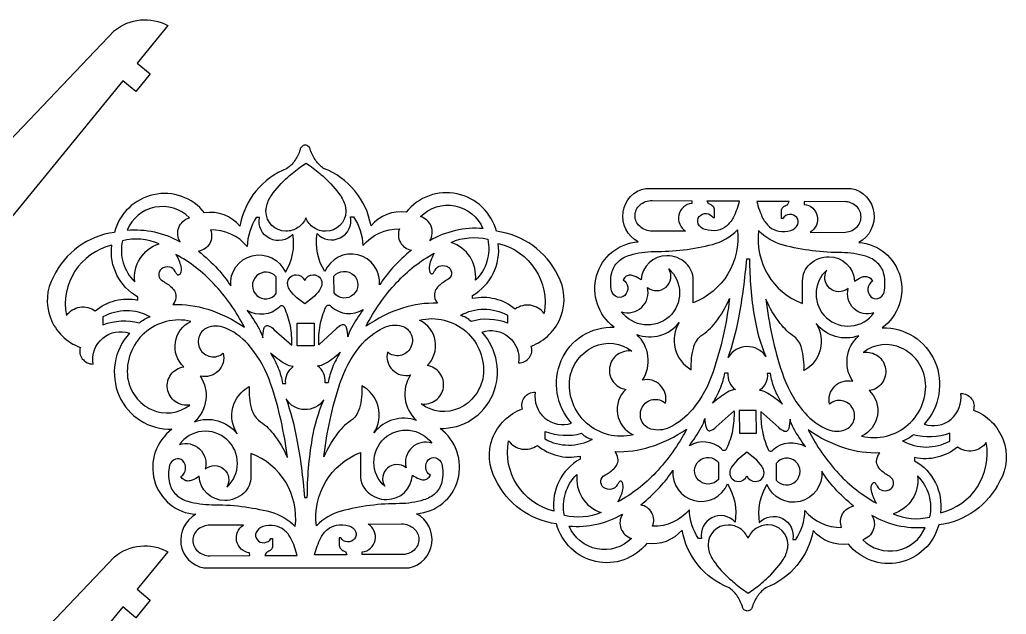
# Model space of a CAD drawing. Header units: metres. Extents: x 22 to 507, y 16 to 293.
# Drawn here: x 197.9 to 372, y 184.9 to 289.8 of the extents above; entities that cross this region are included whole.
import ezdxf

# ---------------------------------------------------------------- set-up
doc = ezdxf.new("R2010")
doc.units = ezdxf.units.M

msp = doc.modelspace()

# ---------------------------------------------------------------- linework, layer by layer
for points in [[(183.438666, 255.147756), (214.669779, 287.917802, -0.302741), (224.074252, 288.796969), (218.644484, 282.159552), (218.644484, 282.159552), (220.975193, 280.25305), (218.442594, 277.156933), (216.11177, 279.063529), (189.894984, 247.015798)], [(183.438666, 162.336339), (214.669779, 195.106384, -0.302741), (224.074252, 195.985552), (218.644484, 189.348135), (218.644484, 189.348135), (220.975193, 187.441633), (218.442594, 184.345516), (216.11177, 186.252112), (189.894984, 154.20438)]]:
    msp.add_lwpolyline(points, format="xyb")
for points in [[(248.297301, 267.689118, 0.175715), (247.685846, 267.428971, 0.190301), (247.420612, 266.872176, -0.073573), (246.427927, 264.913295, -0.086119), (245.095551, 263.587138, 0.261819), (236.786858, 253.396891, 0.261934), (230.558742, 255.764143, 0.286287), (221.565437, 258.958537, 0.281757), (214.64997, 252.310562, 0.252412), (203.880932, 244.486909, 0.221322), (203.365829, 237.212395, 0.217626), (208.644297, 232.018777, 0.246618), (208.98894, 230.008308, 0.237689), (210.886234, 229.090129, -0.260721), (212.584673, 233.648344, -0.264357), (217.306792, 234.542533, 0.294693), (215.482815, 223.491034, 0.307947), (224.807198, 217.601678, 0.308338), (221.708173, 208.53672, 0.319939), (229.037396, 202.580484, 0.308978), (226.387828, 197.297402, 0.326778), (230.400597, 193.133615, -0.003766), (231.20559, 193.152341, -0.003782), (232.007204, 193.158885), (266.647336, 193.136963, 0.319226), (270.635906, 197.423664, 0.308978), (267.956124, 202.691484, 0.319939), (275.251113, 208.689599, 0.308338), (272.100221, 217.736659, 0.307947), (281.390722, 223.679322, 0.294693), (279.50348, 234.720194, -0.264357), (284.230642, 233.853064, -0.260721), (285.95516, 229.304651, 0.237689), (287.847164, 230.233682, 0.246618), (288.180287, 232.246091, 0.217626), (293.428922, 237.469855, 0.221322), (292.872165, 244.7413, 0.252412), (282.058495, 252.503148, 0.281757), (275.105067, 259.111407, 0.286287), (266.130204, 255.865558, 0.261934), (259.915749, 253.462674, 0.261819), (251.54883, 263.605168, -0.086119), (250.208881, 264.923672, -0.073573), (249.204993, 266.876836, 0.19404), (248.933357, 267.428567, 0.172274), (248.297301, 267.689118)], [(255.479269, 256.000526, -0.414209), (251.946206, 252.496629, -0.147534), (249.802717, 253.148855, -0.151132), (248.421794, 254.847933, -0.150974), (247.035273, 253.154642, -0.14792), (244.897552, 252.513731, -0.414209), (241.381534, 256.034731), (241.383353, 256.052044), (241.38161, 256.066141, -0.026838), (241.388104, 256.181796, -0.008412), (241.434731, 256.548201), (241.456973, 256.748716, -0.106385), (242.352089, 258.823563, -0.055229), (245.229821, 262.041742, -0.012385), (246.286963, 262.943194, -0.011588), (247.461754, 263.85144), (248.451203, 264.547328), (249.437267, 263.846612, -0.011587), (250.607643, 262.932636, -0.012384), (251.660408, 262.026028, -0.055224), (254.522552, 258.793821, -0.106378), (255.407634, 256.714644), (255.428563, 256.514025, -0.008049), (255.473608, 256.14356, -0.026838), (255.479344, 256.031712), (255.47753, 256.016741), (255.479269, 256.000526)], [(326.297733, 185.516383, -0.175715), (325.686278, 185.77653, -0.190301), (325.421044, 186.333325, 0.073573), (324.428359, 188.292206, 0.086119), (323.095983, 189.618363, -0.261819), (314.78729, 199.80861, -0.261934), (308.559174, 197.441357, -0.286287), (299.565869, 194.246964, -0.281757), (292.650402, 200.894939, -0.252412), (281.881364, 208.718592, -0.221322), (281.366261, 215.993106, -0.217626), (286.644729, 221.186724, -0.246618), (286.989372, 223.197193, -0.237689), (288.886666, 224.115372, 0.260721), (290.585105, 219.557157, 0.264357), (295.307224, 218.662968, -0.294693), (293.483247, 229.714467, -0.307947), (302.80763, 235.603823, -0.308338), (299.708605, 244.668781, -0.319939), (307.037828, 250.625017, -0.308978), (304.38826, 255.908099, -0.326778), (308.401029, 260.071886, 0.003766), (309.206022, 260.05316, 0.003782), (310.007636, 260.046616), (344.647768, 260.068538, -0.319226), (348.636338, 255.781837, -0.308978), (345.956556, 250.514017, -0.319939), (353.251545, 244.515902, -0.308338), (350.100653, 235.468842, -0.307947), (359.391154, 229.526179, -0.294693), (357.503912, 218.485307, 0.264357), (362.231074, 219.352437, 0.260721), (363.955592, 223.90085, -0.237689), (365.847596, 222.971819, -0.246618), (366.180719, 220.95941, -0.217626), (371.429354, 215.735646, -0.221322), (370.872597, 208.464201, -0.252412), (360.058927, 200.702353, -0.281757), (353.105499, 194.094094, -0.286287), (344.130636, 197.339943, -0.261934), (337.916181, 199.742827, -0.261819), (329.549262, 189.600332, 0.086119), (328.209313, 188.281829, 0.073573), (327.205425, 186.328665, -0.19404), (326.933789, 185.776933, -0.172274), (326.297733, 185.516383)], [(316.511746, 257.880959), (316.510399, 257.410339, 0.327147), (314.216856, 255.379475, 0.315889), (315.422678, 252.515655), (309.517449, 252.514066, -0.179173), (307.313163, 253.378171, -0.213197), (306.486707, 255.216432, -0.213469), (307.338626, 257.131819, -0.191974), (309.508212, 257.929536), (316.511746, 257.880959)], [(320.529628, 256.266571, 0.201276), (320.287154, 256.862253, 0.132915), (319.461802, 257.33778), (319.196188, 257.891471), (324.889835, 257.874209, -0.059285), (323.791758, 254.890826, -0.100549), (322.617849, 253.41375, -0.134988), (320.996188, 252.669066, -0.111286), (318.847872, 252.797097, -0.222893), (317.657155, 253.824509, -0.282743), (317.823556, 255.089145, -0.51663), (320.261176, 254.91761), (320.529575, 254.916841), (320.529628, 256.266571)], [(332.327992, 256.133234, -0.201276), (332.573874, 256.727517, -0.132915), (333.401936, 257.19831), (333.670717, 257.750471), (327.977064, 257.765818, 0.059285), (329.058037, 254.776195, 0.100549), (330.223466, 253.292419, 0.134988), (331.840836, 252.53846, 0.111286), (333.98985, 252.654185, 0.222893), (335.186432, 253.674761, 0.282743), (335.027276, 254.940329, 0.51663), (332.588714, 254.782757), (332.320315, 254.783526), (332.327992, 256.133234)], [(336.355054, 257.724584), (336.353706, 257.253964, -0.327147), (338.63558, 255.209997, -0.315889), (337.413376, 252.353131), (343.318499, 252.317721, 0.179173), (345.527698, 253.169187, 0.213197), (346.364668, 255.002685, 0.213469), (345.523733, 256.922919, 0.191974), (343.358752, 257.733049), (336.355054, 257.724584)], [(216.873208, 252.705113, -0.15263), (226.258117, 250.622851, -0.493094), (227.872213, 254.88412, 0.533936), (216.873208, 252.705113)], [(279.663739, 252.984475, 0.15263), (270.29091, 250.848497, 0.493094), (268.652435, 255.100451, -0.533936), (279.663739, 252.984475)], [(229.502605, 248.980485, -0.036975), (232.856628, 245.853312, -0.044963), (235.160077, 242.864455, -0.368789), (238.964672, 248.19795, -0.370118), (244.810416, 245.269385, 0.182343), (246.133294, 251.983601, -0.333657), (242.054491, 251.221284, -0.33743), (240.219562, 254.919478), (239.682765, 254.917941, 0.14139), (238.086876, 249.81325, 0.230444), (231.596086, 252.733875, -0.484112), (229.502605, 248.980485)], [(267.055881, 249.187575, 0.036975), (263.719823, 246.041244, 0.044963), (261.43353, 243.039244, 0.368789), (257.598451, 248.350861, 0.370118), (251.769576, 245.388865, -0.182343), (250.408265, 252.095394, 0.333657), (254.491367, 251.356449, 0.33743), (256.305085, 255.065092), (256.841883, 255.06663, -0.14139), (258.466981, 249.971162, -0.230444), (264.940938, 252.928914, 0.484112), (267.055881, 249.187575)], [(307.575219, 243.923072, 0.054073), (306.3677, 244.603308, 0.098845), (305.620789, 244.760893, 0.14861), (304.947029, 244.564099, 0.126212), (304.392825, 243.957706, -0.482794), (304.693554, 241.193927, -0.282753), (303.418237, 240.897511, -0.239483), (302.356025, 241.975698, -0.106877), (302.384763, 245.161146, -0.151037), (303.520942, 247.13738, -0.118383), (305.617464, 248.319865, -0.066053), (309.84492, 248.941332, 0.066372), (320.169605, 250.200932, 0.138099), (324.549809, 252.75802, -0.345818), (316.728645, 239.896064), (316.740175, 243.922347, 0.212665), (315.462622, 246.883752, 0.188307), (312.10129, 248.195908, 0.397983), (307.575219, 243.923072)], [(345.211494, 243.715744, -0.054073), (346.42289, 244.389053, -0.098845), (347.17069, 244.542357, -0.14861), (347.843312, 244.341708, -0.126212), (348.394034, 243.732151, 0.482794), (348.077482, 240.970139, 0.282753), (349.35108, 240.666424, 0.239483), (350.419449, 241.73851, 0.106877), (350.408956, 244.92407, 0.151037), (349.284114, 246.90678, 0.118383), (347.194398, 248.101252, 0.066053), (342.970572, 248.746921, -0.066372), (332.65327, 250.065633, -0.138099), (328.287783, 252.647765, 0.345818), (336.035155, 239.741226), (336.046685, 243.76751, -0.212665), (337.341177, 246.721548, -0.188307), (340.709969, 248.014432, -0.397983), (345.211494, 243.715744)], [(218.241437, 243.582594, -0.356733), (222.516903, 250.305465, 0.163605), (216.049693, 250.823247), (216.049693, 250.823247, 0.258985), (218.241437, 243.582594)], [(278.34778, 243.854269, 0.356733), (274.03388, 250.552543, -0.163605), (280.498018, 251.107356), (280.498018, 251.107356, -0.258985), (278.34778, 243.854269)], [(214.18309, 250.053499, 0.400555), (206.179397, 237.642828, -0.419822), (211.257472, 238.462674, -0.229949), (218.787458, 240.363245), (218.785921, 240.900042, -0.30347), (214.18309, 250.053499)], [(282.368999, 250.348311, -0.400555), (290.443641, 237.983683, 0.419822), (285.360953, 238.774431, 0.229949), (277.820205, 240.631845), (277.818668, 241.168643, 0.30347), (282.368999, 250.348311)], [(237.590717, 235.585471, 0.070467), (232.156853, 243.269306, 0.078646), (225.474887, 248.42954, -0.082386), (226.361405, 246.284435, -0.151999), (226.266641, 245.009507, -0.138702), (226.042646, 244.794691, -0.233966), (225.852331, 244.789138, -0.122517), (225.669685, 244.935125, -0.049434), (225.368651, 245.421877, 0.235585), (224.357111, 246.199108, 0.203416), (222.931183, 245.896764, 0.237424), (222.47762, 244.728945, 0.252246), (223.138131, 243.742338, -0.059203), (224.729253, 242.624199, -0.107177), (225.364036, 241.747012, -0.14994), (225.479926, 240.745703, -0.117158), (224.963439, 239.575627, -0.086577), (231.127461, 238.748793, -0.074684), (237.590717, 235.585471)], [(259.044618, 235.746458, -0.070467), (264.434387, 243.461288, -0.078646), (271.086689, 248.659707, 0.082386), (270.212471, 246.50956, 0.151999), (270.314535, 245.235196, 0.138702), (270.539757, 245.021666, 0.233966), (270.730101, 245.017203, 0.122517), (270.911907, 245.164234, 0.049434), (271.210148, 245.652702, -0.235585), (272.21722, 246.435713, -0.203416), (273.644857, 246.141542, -0.237424), (274.1051, 244.976339, -0.252246), (273.450251, 243.985966, 0.059203), (271.865559, 242.858732, 0.107177), (271.23581, 241.977924, 0.14994), (271.125657, 240.975967, 0.117158), (271.648837, 239.808869, 0.086577), (265.489651, 238.946745, 0.074684), (259.044618, 235.746458)], [(326.682495, 247.651791, 0.040939), (327.55365, 237.350533, 0.058767), (329.572373, 230.424145, 0.55006), (322.93066, 230.254193, 0.03827), (324.796582, 237.209886, 0.026136), (326.197241, 247.653181), (326.682495, 247.651791)], [(253.390831, 241.635392), (253.382376, 244.58818, -0.430156), (256.867937, 244.773538, -0.436987), (256.824385, 241.326382, -0.436987), (253.390831, 241.635392)], [(312.485198, 237.42908, -0.446561), (304.108285, 238.321698, 0.277461), (307.668513, 239.091318, 0.274166), (308.683664, 242.603213, 0.361419), (311.958345, 242.652535, 0.368969), (312.458282, 245.851617, -0.446673), (312.485198, 237.42908)], [(340.264403, 237.249979, 0.446561), (348.646291, 238.094605, -0.277461), (345.090529, 238.884604, -0.274166), (344.095508, 242.402255, -0.361419), (340.821163, 242.470331, -0.368969), (340.339557, 245.672224, 0.446673), (340.264403, 237.249979)], [(243.210684, 241.506689), (243.202228, 244.459477, 0.430156), (239.715662, 244.624869, 0.436987), (239.778956, 241.178019, 0.436987), (243.210684, 241.506689)], [(251.255593, 243.324982, -0.026765), (251.253202, 243.278231, -0.007794), (251.233939, 243.118736), (251.224967, 243.032867, -0.106648), (250.845314, 242.144201, -0.055244), (249.61615, 240.761316), (248.238365, 239.682987), (246.855308, 240.754646, -0.055249), (245.619436, 242.131573, -0.106667), (245.235551, 243.018335), (245.226162, 243.10416, -0.008349), (245.206038, 243.261405, -0.027047), (245.203272, 243.310297), (245.204123, 243.316392), (245.20324, 243.323749, -0.414191), (246.712732, 244.82964, -0.305182), (248.226009, 243.831146, -0.305087), (249.739014, 244.836982, -0.414191), (251.255795, 243.338434), (251.255182, 243.331551), (251.255593, 243.324982)], [(311.846333, 222.194073, 0.560551), (307.791418, 226.245501, 0.370872), (306.780943, 234.287628, 0.323636), (314.302862, 236.413496, 0.433809), (316.416367, 228.091708, -0.082102), (316.85276, 232.079022, -0.144231), (318.081243, 234.041384, 0.086221), (320.657927, 236.395187, 0.06096), (323.172849, 240.621445, -0.050595), (320.265671, 227.700024, -0.089983), (316.663278, 221.135413, -0.111453), (312.542864, 217.888175, -0.183677), (309.303479, 217.621491, -0.232489), (307.63174, 219.118051, -0.221996), (307.755976, 221.453917, -0.484127), (311.846333, 222.194073)], [(340.816003, 222.011563, -0.560551), (344.894055, 226.039701, -0.370872), (345.950572, 234.075909, -0.323636), (338.440952, 236.244822, -0.433809), (336.27982, 227.935275, 0.082102), (335.866272, 231.925023, 0.144231), (334.649047, 233.894389, -0.086221), (332.085886, 236.262911, -0.06096), (329.595211, 240.503503, 0.050595), (332.428336, 227.565643, 0.089983), (335.993073, 220.980508, 0.111453), (340.094822, 217.709725, 0.183677), (343.332626, 217.424493, 0.232489), (345.012909, 218.911454, 0.221996), (344.902053, 221.247993, 0.484127), (340.816003, 222.011563)], [(212.62224, 237.392777), (212.629584, 236.015493, -0.158305), (219.067388, 236.33753, -0.127948), (220.943205, 237.416606, 0.257678), (212.62224, 237.392777)], [(240.817185, 233.715703, -0.058107), (241.023308, 235.323385, -0.172591), (241.332768, 235.790188, -0.261504), (241.808123, 235.853307, -0.099888), (242.801674, 235.20427), (245.951803, 232.389701, 0.058005), (245.685236, 235.821349, 0.058933), (244.647998, 239.046808, 0.120696), (244.431331, 239.287473, 0.143474), (244.17058, 239.371745, 0.319596), (243.7544, 239.092436, -0.328158), (238.078899, 238.525981, -0.030236), (240.178148, 235.307556, -0.067984), (240.817185, 233.715703)], [(255.828912, 233.858242, 0.058107), (255.613585, 235.464717, 0.172591), (255.301456, 235.92974, 0.261504), (254.825748, 235.990136, 0.099888), (253.83593, 235.335419), (250.701973, 232.502854, -0.058005), (250.948881, 235.935972, -0.058933), (251.96763, 239.167319, -0.120696), (252.182914, 239.409222, -0.143474), (252.443179, 239.494986, -0.319596), (252.860952, 239.218065, 0.328158), (258.539604, 238.684124, 0.030236), (256.458822, 235.453729, 0.067984), (255.828912, 233.858242)], [(284.002336, 237.696736), (284.00288, 236.319432, 0.158305), (277.563337, 236.604593, 0.127948), (275.68137, 237.672908, -0.257678), (284.002336, 237.696736)], [(226.870214, 228.583181, -0.52662), (228.159678, 236.616494, 0.244718), (219.944144, 234.541671, 0.246763), (216.984569, 226.668326, 0.123098), (218.404232, 223.31122, 0.124633), (221.209614, 221.052951, 0.280237), (227.941021, 221.842268), (227.954687, 221.856013, -0.416845), (224.006873, 224.720686, -0.417527), (226.870214, 228.583181)], [(269.805051, 228.805683, 0.52662), (268.469598, 236.831479, -0.244718), (276.69688, 234.803742, -0.246763), (279.7015, 226.947476, -0.123098), (278.301087, 223.582295, -0.124633), (275.508685, 221.307995, -0.280237), (268.772868, 222.058747), (268.759123, 222.072414, 0.416845), (272.690466, 224.95965, 0.417527), (269.805051, 228.805683)], [(233.845901, 231.011428, -0.560551), (229.790986, 226.96, -0.370872), (228.780511, 218.917873, -0.323636), (236.30243, 216.792005, -0.433809), (238.415935, 225.113793, 0.082102), (238.852328, 221.126479, 0.144231), (240.080811, 219.164117, -0.086221), (242.657495, 216.810314, -0.06096), (245.172417, 212.584056, 0.050595), (242.265239, 225.505477, 0.089983), (238.662846, 232.070088, 0.111453), (234.542432, 235.317326, 0.183677), (231.303047, 235.58401, 0.232489), (229.631308, 234.08745, 0.221996), (229.755544, 231.751584, 0.484127), (233.845901, 231.011428)], [(262.815571, 231.193938, 0.560551), (266.893623, 227.1658, 0.370872), (267.95014, 219.129592, 0.323636), (260.44052, 216.960679, 0.433809), (258.279388, 225.270226, -0.082102), (257.86584, 221.280478, -0.144231), (256.648615, 219.311112, 0.086221), (254.085454, 216.94259, 0.06096), (251.594779, 212.701998, -0.050595), (254.427904, 225.639857, -0.089983), (257.992641, 232.224993, -0.111453), (262.09439, 235.495776, -0.183677), (265.332194, 235.781008, -0.232489), (267.012477, 234.294047, -0.221996), (266.901621, 231.957508, -0.484127), (262.815571, 231.193938)], [(304.870646, 224.62232, 0.52662), (306.16011, 216.589007, -0.244718), (297.944576, 218.66383, -0.246763), (294.985, 226.537175, -0.123098), (296.404664, 229.894281, -0.124633), (299.210046, 232.15255, -0.280237), (305.941453, 231.363233), (305.955119, 231.349488, 0.416845), (302.007305, 228.484815, 0.417527), (304.870646, 224.62232)], [(347.805483, 224.399818, -0.52662), (346.47003, 216.374022, 0.244718), (354.697312, 218.401758, 0.246763), (357.701932, 226.258025, 0.123098), (356.301519, 229.623206, 0.124633), (353.509117, 231.897506, 0.280237), (346.7733, 231.146753), (346.759555, 231.133087, -0.416845), (350.690898, 228.245851, -0.417527), (347.805483, 224.399818)], [(242.166966, 231.035257, -0.047518), (243.559966, 228.348684, -0.051671), (244.329731, 225.673029), (244.866529, 225.674566, -0.265765), (246.199181, 228.630994, -0.106393), (244.783114, 229.109205, -0.048515), (242.166966, 231.035257)], [(254.494505, 231.17011, 0.047518), (253.116915, 228.475602, 0.051671), (252.362487, 225.795582), (251.825689, 225.794045, 0.265765), (250.476126, 228.742792, 0.106393), (251.889432, 229.229105, 0.048515), (254.494505, 231.17011)], [(320.167398, 222.170244, 0.047518), (321.560398, 224.856817, 0.051671), (322.330163, 227.532472), (322.866961, 227.530935, 0.265765), (324.199613, 224.574507, 0.106393), (322.783545, 224.096296, 0.048515), (320.167398, 222.170244)], [(332.494937, 222.035391, -0.047518), (331.117347, 224.729898, -0.051671), (330.362919, 227.409919), (329.826121, 227.411456, -0.265765), (328.476558, 224.462709, -0.106393), (329.889864, 223.976396, -0.048515), (332.494937, 222.035391)], [(248.682063, 205.55371, -0.040939), (249.553218, 215.854968, -0.058767), (251.571941, 222.781356, -0.55006), (244.930228, 222.951308, -0.03827), (246.79615, 215.995615, -0.026136), (248.196809, 205.55232), (248.682063, 205.55371)], [(318.817617, 219.489798, 0.058107), (319.02374, 217.882116, 0.172591), (319.3332, 217.415313, 0.261504), (319.808555, 217.352194, 0.099888), (320.802106, 218.001231), (323.952235, 220.8158, -0.058005), (323.685668, 217.384152, -0.058933), (322.64843, 214.158693, -0.120696), (322.431763, 213.918028, -0.143474), (322.171012, 213.833756, -0.319596), (321.754832, 214.113065, 0.328158), (316.079331, 214.67952, 0.030236), (318.17858, 217.897944, 0.067984), (318.817617, 219.489798)], [(333.829344, 219.347259, -0.058107), (333.614017, 217.740784, -0.172591), (333.301888, 217.275761, -0.261504), (332.82618, 217.215365, -0.099888), (331.836362, 217.870082), (328.702405, 220.702646, 0.058005), (328.949313, 217.269529, 0.058933), (329.968062, 214.038182, 0.120696), (330.183346, 213.796279, 0.143474), (330.443611, 213.710515, 0.319596), (330.861384, 213.987436, -0.328158), (336.540036, 214.521377, -0.030236), (334.459254, 217.751772, -0.067984), (333.829344, 219.347259)], [(315.591149, 217.62003, -0.070467), (310.157285, 209.936195, -0.078646), (303.475319, 204.775961, 0.082386), (304.361837, 206.921066, 0.151999), (304.267073, 208.195994, 0.138702), (304.043078, 208.41081, 0.233966), (303.852763, 208.416363, 0.122517), (303.670117, 208.270376, 0.049434), (303.369083, 207.783624, -0.235585), (302.357543, 207.006393, -0.203416), (300.931615, 207.308737, -0.237424), (300.478052, 208.476556, -0.252246), (301.138563, 209.463163, 0.059203), (302.729685, 210.581301, 0.107177), (303.364468, 211.458489, 0.14994), (303.480358, 212.459798, 0.117158), (302.963871, 213.629874, 0.086577), (309.127893, 214.456708, 0.074684), (315.591149, 217.62003)], [(234.484766, 215.776421, 0.446561), (226.107853, 214.883803, -0.277461), (229.668081, 214.114183, -0.274166), (230.683232, 210.602288, -0.361419), (233.957913, 210.552966, -0.368969), (234.45785, 207.353884, 0.446673), (234.484766, 215.776421)], [(262.263971, 215.955522, -0.446561), (270.645859, 215.110896, 0.277461), (267.090097, 214.320897, 0.274166), (266.095076, 210.803246, 0.361419), (262.820731, 210.73517, 0.368969), (262.339125, 207.533277, -0.446673), (262.263971, 215.955522)], [(290.622672, 215.812724), (290.630016, 217.190008, 0.158305), (297.06782, 216.867971, 0.127948), (298.943637, 215.788895, -0.257678), (290.622672, 215.812724)], [(337.04505, 217.459043, 0.070467), (342.434819, 209.744213, 0.078646), (349.087121, 204.545794, -0.082386), (348.212903, 206.695941, -0.151999), (348.314967, 207.970305, -0.138702), (348.540189, 208.183835, -0.233966), (348.730533, 208.188298, -0.122517), (348.912339, 208.041267, -0.049434), (349.21058, 207.552799, 0.235585), (350.217652, 206.769788, 0.203416), (351.645289, 207.063959, 0.237424), (352.105532, 208.229162, 0.252246), (351.450683, 209.219535, -0.059203), (349.865991, 210.346769, -0.107177), (349.236242, 211.227577, -0.14994), (349.126089, 212.229534, -0.117158), (349.649269, 213.396632, -0.086577), (343.490083, 214.258756, -0.074684), (337.04505, 217.459043)], [(362.002768, 215.508765), (362.003312, 216.886069, -0.158305), (355.563769, 216.600908, -0.127948), (353.681802, 215.532593, 0.257678), (362.002768, 215.508765)], [(292.183522, 203.152002, -0.400555), (284.179829, 215.562673, 0.419822), (289.257904, 214.742827, 0.229949), (296.78789, 212.842256), (296.786353, 212.305459, 0.30347), (292.183522, 203.152002)], [(360.369431, 202.85719, 0.400555), (368.444073, 215.221818, -0.419822), (363.361385, 214.43107, -0.229949), (355.820637, 212.573656), (355.8191, 212.036858, -0.30347), (360.369431, 202.85719)], [(229.574787, 209.282428, -0.054073), (228.367268, 208.602193, -0.098845), (227.620357, 208.444608, -0.14861), (226.946597, 208.641402, -0.126212), (226.392393, 209.247795, 0.482794), (226.693122, 212.011574, 0.282753), (225.417805, 212.30799, 0.239483), (224.355593, 211.229803, 0.106877), (224.384331, 208.044355, 0.151037), (225.52051, 206.068121, 0.118383), (227.617032, 204.885636, 0.066053), (231.844488, 204.264169, -0.066372), (242.169173, 203.004569, -0.138099), (246.549377, 200.447481, 0.345818), (238.728213, 213.309437), (238.739743, 209.283154, -0.212665), (237.46219, 206.321749, -0.188307), (234.100858, 205.009593, -0.397983), (229.574787, 209.282428)], [(267.211062, 209.489757, 0.054073), (268.422458, 208.816448, 0.098845), (269.170258, 208.663144, 0.14861), (269.84288, 208.863793, 0.126212), (270.393602, 209.47335, -0.482794), (270.07705, 212.235362, -0.282753), (271.350648, 212.539077, -0.239483), (272.419017, 211.466991, -0.106877), (272.408524, 208.281431, -0.151037), (271.283682, 206.298721, -0.118383), (269.193966, 205.104249, -0.066053), (264.97014, 204.45858, 0.066372), (254.652838, 203.139868, 0.138099), (250.287351, 200.557736, -0.345818), (258.034723, 213.464275), (258.046253, 209.437991, 0.212665), (259.340745, 206.483952, 0.188307), (262.709537, 205.191069, 0.397983), (267.211062, 209.489757)], [(321.211116, 211.698812), (321.20266, 208.746024, -0.430156), (317.716094, 208.580632, -0.436987), (317.779388, 212.027482, -0.436987), (321.211116, 211.698812)], [(329.256025, 209.880519, 0.026765), (329.253634, 209.92727, 0.007794), (329.234371, 210.086765), (329.225399, 210.172634, 0.106648), (328.845746, 211.0613, 0.055244), (327.616582, 212.444185), (326.238797, 213.522514), (324.85574, 212.450855, 0.055249), (323.619868, 211.073928, 0.106667), (323.235983, 210.187166), (323.226594, 210.101341, 0.008349), (323.20647, 209.944096, 0.027047), (323.203704, 209.895204), (323.204555, 209.889109), (323.203672, 209.881752, 0.414191), (324.713164, 208.375861, 0.305182), (326.226441, 209.374355, 0.305087), (327.739446, 208.368519, 0.414191), (329.256227, 209.867067), (329.255614, 209.87395), (329.256025, 209.880519)], [(331.391263, 211.570109), (331.382808, 208.617321, 0.430156), (334.868369, 208.431963, 0.436987), (334.824817, 211.879119, 0.436987), (331.391263, 211.570109)], [(296.241869, 209.622907, 0.356733), (300.517335, 202.900036, -0.163605), (294.050125, 202.382253), (294.050125, 202.382253, -0.258985), (296.241869, 209.622907)], [(307.503037, 204.225016, 0.036975), (310.85706, 207.352189, 0.044963), (313.160509, 210.341046, 0.368789), (316.965104, 205.007551, 0.370118), (322.810848, 207.936116, -0.182343), (324.133726, 201.2219, 0.333657), (320.054923, 201.984217, 0.33743), (318.219994, 198.286023), (317.683197, 198.28756, -0.14139), (316.087308, 203.392251, -0.230444), (309.596518, 200.471626, 0.484112), (307.503037, 204.225016)], [(345.056313, 204.017926, -0.036975), (341.720255, 207.164257, -0.044963), (339.433962, 210.166257, -0.368789), (335.598883, 204.85464, -0.370118), (329.770008, 207.816636, 0.182343), (328.408697, 201.110107, -0.333657), (332.491799, 201.849052, -0.33743), (334.305517, 198.140409), (334.842315, 198.138871, 0.14139), (336.467413, 203.234339, 0.230444), (342.94137, 200.276587, -0.484112), (345.056313, 204.017926)], [(356.348212, 209.351232, -0.356733), (352.034312, 202.652958, 0.163605), (358.49845, 202.098145), (358.49845, 202.098145, 0.258985), (356.348212, 209.351232)], [(294.87364, 200.500387, 0.15263), (304.258549, 202.58265, 0.493094), (305.872645, 198.321381, -0.533936), (294.87364, 200.500387)], [(357.664171, 200.221026, -0.15263), (348.291342, 202.357004, -0.493094), (346.652867, 198.10505, 0.533936), (357.664171, 200.221026)], [(238.511314, 195.324542), (238.509967, 195.795162, -0.327147), (236.216424, 197.826026, -0.315889), (237.422246, 200.689845), (231.517017, 200.691435, 0.179173), (229.312731, 199.82733, 0.213197), (228.486275, 197.989069, 0.213469), (229.338194, 196.073682, 0.191974), (231.50778, 195.275965), (238.511314, 195.324542)], [(242.529196, 196.93893, -0.201276), (242.286722, 196.343248, -0.132915), (241.46137, 195.867721), (241.195756, 195.314029), (246.889403, 195.331292, 0.059285), (245.791326, 198.314675, 0.100549), (244.617417, 199.791751, 0.134988), (242.995756, 200.536435, 0.111286), (240.84744, 200.408404, 0.222893), (239.656723, 199.380992, 0.282743), (239.823124, 198.116356, 0.51663), (242.260744, 198.287891), (242.529143, 198.28866), (242.529196, 196.93893)], [(254.32756, 197.072267, 0.201276), (254.573442, 196.477984, 0.132915), (255.401504, 196.007191), (255.670285, 195.45503), (249.976632, 195.439683, -0.059285), (251.057605, 198.429306, -0.100549), (252.223034, 199.913082, -0.134988), (253.840404, 200.667041, -0.111286), (255.989418, 200.551316, -0.222893), (257.186, 199.53074, -0.282743), (257.026844, 198.265172, -0.51663), (254.588282, 198.422744), (254.319883, 198.421975), (254.32756, 197.072267)], [(258.354622, 195.480917), (258.353274, 195.951537, 0.327147), (260.635148, 197.995504, 0.315889), (259.412944, 200.85237), (265.318067, 200.88778, -0.179173), (267.527266, 200.036314, -0.213197), (268.364236, 198.202816, -0.213469), (267.523302, 196.282581, -0.191974), (265.35832, 195.472452), (258.354622, 195.480917)], [(333.4797, 197.204975, 0.414209), (329.946638, 200.708872, 0.147534), (327.803149, 200.056646, 0.151132), (326.422226, 198.357568, 0.150974), (325.035705, 200.050859, 0.14792), (322.897984, 200.69177, 0.414209), (319.381966, 197.17077), (319.383785, 197.153457), (319.382042, 197.13936, 0.026838), (319.388536, 197.023705, 0.008412), (319.435163, 196.6573), (319.457405, 196.456785, 0.106385), (320.352521, 194.381938, 0.055229), (323.230253, 191.163759, 0.012385), (324.287395, 190.262307, 0.011588), (325.462186, 189.354061), (326.451635, 188.658173), (327.437699, 189.358889, 0.011587), (328.608074, 190.272865, 0.012384), (329.66084, 191.179473, 0.055224), (332.522984, 194.41168, 0.106378), (333.408066, 196.490857), (333.428995, 196.691476, 0.008049), (333.47404, 197.061941, 0.026838), (333.479776, 197.173789), (333.477962, 197.18876), (333.4797, 197.204975)]]:
    msp.add_lwpolyline(points, format="xyb", close=True)
for points in [[(249.888073, 232.321038), (246.888075, 232.325012), (246.893374, 236.325008), (249.893371, 236.321035), (249.888073, 232.321038)], [(327.888505, 220.884463), (324.888507, 220.880489), (324.893806, 216.880493), (327.893803, 216.884466), (327.888505, 220.884463)]]:
    msp.add_lwpolyline(points, close=True)

doc.saveas('drawing.dxf')
